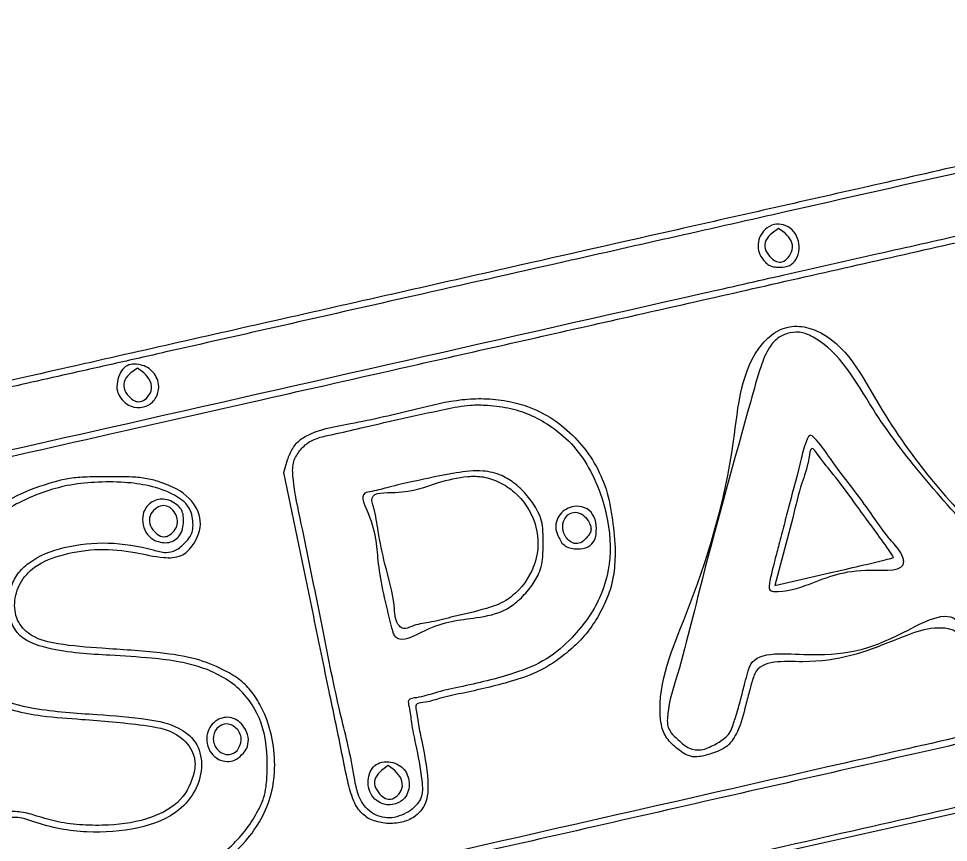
# Model space of a CAD drawing. Extents: x 2 to 748, y 2 to 398.
# Drawn here: x 331.95 to 354.41, y 212.87 to 232.77 of the extents above; entities that cross this region are included whole.
import ezdxf

# ---------------------------------------------------------------- set-up
doc = ezdxf.new("R2010")
doc.units = 0
doc.layers.add('Capa_1', color=7, linetype='CONTINUOUS')

msp = doc.modelspace()

# ---------------------------------------------------------------- linework, layer by layer
at = {"layer": 'Capa_1', "color": 7}
for p, q in [((350.309744, 227.697997), (350.152547, 227.581151)), ((350.466942, 227.581151), (350.309744, 227.697997)), ((350.541759, 226.993107), (350.541759, 226.993104)), ((349.983326, 226.889704), (349.983326, 226.889704)), ((334.818934, 224.325458), (334.661736, 224.208609)), ((334.976131, 224.208584), (334.818934, 224.325458)), ((335.037994, 223.594045), (335.037994, 223.594045)), ((334.733194, 223.377756), (334.733194, 223.377756)), ((338.359552, 221.804228), (338.447154, 222.105566)), ((339.078965, 218.323551), (338.359552, 221.804228)), ((350.65239, 220.711092), (350.223328, 219.070977)), ((335.239558, 220.157165), (335.239558, 220.157165)), ((335.676466, 220.358971), (335.676353, 220.358977)), ((345.696653, 220.255305), (345.696653, 220.255305)), ((345.076865, 220.099152), (345.076865, 220.099152)), ((353.09096, 219.748578), (353.09096, 219.748578)), ((350.223328, 219.070977), (351.647816, 219.400449)), ((350.081116, 219.044516), (350.081116, 219.044516)), ((342.392847, 218.304588), (342.392847, 218.304588)), ((340.94468, 218.115381), (340.94468, 218.115381)), ((348.765227, 215.228702), (348.765227, 215.228716)), ((337.229506, 215.080372), (337.229506, 215.080377)), ((347.994704, 215.035541), (347.994704, 215.035549)), ((336.776653, 214.873254), (336.776653, 214.873254)), ((340.878075, 214.722294), (340.720878, 214.605445)), ((341.035273, 214.60542), (340.878075, 214.722294)), ((340.55256, 213.914012), (340.55256, 213.913998)), ((341.097136, 213.990881), (341.097136, 213.990881)), ((340.419888, 213.434062), (340.419888, 213.434073)), ((341.42141, 213.638828), (341.42141, 213.638828))]:
    msp.add_line(p, q, dxfattribs=at)
for points, knots in [([(291.393993, 213.325246), (291.319958, 213.374065), (291.173034, 213.470948), (291.084428, 213.783006), (291.106846, 214.11133), (291.101702, 214.415528), (291.167112, 214.64847), (291.385542, 214.826698), (292.609002, 215.265297), (297.039169, 216.051388), (302.559171, 217.44339), (308.852145, 218.84345), (313.823737, 219.973189), (319.287736, 221.20704), (324.645065, 222.418906), (329.322814, 223.47636), (333.061024, 224.321252), (336.012049, 224.988067), (338.498581, 225.550157), (341.01151, 226.11853), (344.024157, 226.799866), (347.901627, 227.676495), (352.527742, 228.722091), (357.348652, 229.812332), (361.769634, 230.810023), (365.558048, 231.671246), (368.257157, 232.269772), (369.973149, 232.659348), (370.794278, 232.771473), (371.167401, 232.762443), (371.388311, 232.73862), (371.615915, 232.543323), (371.781474, 232.136893), (371.740706, 231.571922), (371.272791, 231.037761), (369.997351, 230.959194), (368.067746, 230.350698), (364.9635, 229.718347), (360.89543, 228.76885), (356.084388, 227.691724), (350.986473, 226.536297), (346.011752, 225.412718), (341.553225, 224.404753), (337.61361, 223.514263), (333.807498, 222.653895), (329.720432, 221.730065), (325.451621, 220.765252), (321.57643, 219.889189), (318.584939, 219.212707), (316.507248, 218.742331), (314.901952, 218.378413), (313.225184, 217.99915), (311.006229, 217.497327), (308.025103, 216.824571), (304.227279, 215.960981), (300.053552, 215.039176), (296.280801, 214.119501), (293.576588, 213.683715), (292.172168, 213.178677), (291.665165, 213.225435), (291.522374, 213.26163), (291.435042, 213.304905), (291.393993, 213.325246)], [0, 0, 0, 0, 0.257859, 0.511725, 0.918801, 1.249313, 1.424874, 1.619129, 2.061692, 5.313226, 15.071563, 19.155289, 24.650446, 30.367365, 35.959778, 41.128565, 44.754704, 47.457281, 50.204835, 52.402521, 55.186495, 59.471026, 64.328527, 69.414851, 74.299224, 77.924196, 81.072232, 82.58768, 83.21221, 83.54037, 83.718022, 83.855842, 84.413577, 84.96588, 85.475411, 86.3885, 88.599014, 91.628606, 95.840844, 101.151712, 106.41145, 111.524621, 116.45124, 120.124721, 123.641602, 128.157677, 132.695245, 136.771056, 140.076624, 141.896322, 143.161868, 145.014707, 147.053713, 149.986768, 154.183466, 158.735253, 162.820977, 165.795873, 167.016083, 167.162887, 167.317521, 167.454667, 167.454667, 167.454667, 167.454667]), ([(300.693413, 215.328673), (302.138607, 215.655599), (304.689289, 216.232603), (307.766467, 216.928499), (309.682136, 217.361343), (310.961297, 217.649753), (312.266453, 217.944951), (313.840598, 218.301148), (315.414738, 218.657398), (316.719905, 218.952624), (319.224056, 219.517735), (324.968147, 220.815742), (335.209598, 223.131019), (344.354782, 225.199339), (350.547586, 226.599404), (352.653037, 227.075165), (355.380149, 227.691004), (358.507341, 228.397714), (361.708508, 229.121686), (363.924807, 229.625186), (365.439973, 229.968655), (366.707505, 230.253599), (368.165195, 230.585464), (369.53967, 230.88243), (370.533935, 231.162957), (371.132052, 231.258972), (371.362846, 231.408517), (371.468649, 231.535662), (371.542794, 231.700155), (371.618597, 231.861779), (371.620545, 232.050433), (371.539866, 232.248665), (371.419409, 232.473915), (371.216073, 232.651133), (370.953874, 232.732577), (370.574275, 232.615732), (369.993395, 232.517371), (368.850498, 232.248182), (366.719326, 231.774117), (363.385203, 231.015482), (359.164164, 230.062265), (354.77845, 229.069775), (350.986751, 228.212579), (347.830247, 227.499541), (344.816732, 226.819421), (340.729737, 225.894885), (337.122026, 225.077982), (334.305376, 224.441095), (333.11453, 224.172312), (331.917135, 223.902961), (330.579145, 223.601791), (328.740515, 223.18471), (326.830649, 222.749551), (324.708775, 222.269223), (322.565199, 221.785296), (320.481843, 221.316207), (318.494008, 220.867594), (316.588645, 220.436792), (314.356234, 219.931638), (312.127245, 219.427174), (310.231401, 218.998318), (307.868487, 218.464593), (304.608796, 217.728215), (300.807326, 216.868916), (298.003211, 216.233226), (296.457802, 215.883847), (295.573157, 215.682298), (294.159183, 215.377799), (292.842412, 214.993833), (291.598984, 214.850425), (291.260189, 214.486106), (291.151751, 214.236962), (291.147963, 213.985633), (291.233365, 213.727595), (291.419519, 213.483838), (291.740918, 213.355305), (292.404782, 213.414089), (293.951538, 213.851589), (296.835667, 214.435075), (299.278738, 215.001011), (300.693215, 215.328673)], [0, 0, 0, 0, 4.445131, 7.845396, 9.464652, 10.337013, 11.77921, 13.479022, 15.178841, 16.621056, 17.493443, 22.880209, 34.287824, 48.993132, 51.008684, 53.335107, 55.468736, 59.396031, 62.953251, 65.314816, 66.214258, 67.61422, 69.211625, 70.702289, 71.822537, 72.330317, 72.482634, 72.636975, 72.818637, 73.023819, 73.164726, 73.369923, 73.658118, 73.925033, 74.159235, 74.445183, 75.085286, 75.941145, 77.95803, 81.641908, 86.195236, 90.941533, 95.131306, 97.85749, 100.649631, 104.39924, 110.428273, 111.746756, 113.062512, 114.090681, 115.428704, 117.176911, 119.746706, 121.305144, 123.703593, 126.339272, 127.711681, 129.817078, 132.199646, 134.578235, 136.67316, 138.030882, 141.845555, 146.69874, 149.722621, 150.472161, 151.451044, 152.447346, 154.794772, 155.668375, 155.993962, 156.236726, 156.46893, 156.730153, 157.041558, 157.356814, 157.720199, 159.013883, 162.181941, 166.538514, 166.538514, 166.538514, 166.538514]), ([(349.983326, 226.889704), (349.935963, 226.947535), (349.846704, 227.056522), (349.802871, 227.270866), (349.851019, 227.564987), (350.17396, 227.881644), (350.710093, 227.714377), (350.844805, 227.275344), (350.760409, 226.955533), (350.580113, 226.775608), (350.369266, 226.756618), (350.19851, 226.765689), (350.070842, 226.806591), (350.012322, 226.862166), (349.983326, 226.889704)], [0, 0, 0, 0, 0.221254, 0.416971, 0.633837, 1.103336, 1.556302, 2.050257, 2.315086, 2.52296, 2.767662, 2.918827, 3.039632, 3.15828, 3.15828, 3.15828, 3.15828]), ([(350.152547, 227.581151), (350.093963, 227.528383), (349.98551, 227.430698), (349.964704, 227.192434), (350.092779, 227.021899), (350.232192, 226.890929), (350.418705, 226.874217), (350.497592, 226.950434), (350.541759, 226.993107)], [0, 0, 0, 0, 0.229479, 0.424822, 0.648983, 0.845858, 0.983878, 1.159464, 1.159464, 1.159464, 1.159464]), ([(350.541759, 226.993104), (350.583596, 227.05403), (350.667109, 227.17565), (350.63156, 227.417895), (350.52342, 227.52514), (350.466942, 227.581151)], [0, 0, 0, 0, 0.215555, 0.43029, 0.665044, 0.665044, 0.665044, 0.665044]), ([(347.994704, 215.035549), (347.88928, 215.111637), (347.689044, 215.256154), (347.489983, 215.571117), (347.349152, 216.643094), (348.371694, 218.955233), (349.240268, 221.81609), (349.405976, 224.462147), (350.268362, 225.256403), (350.750828, 225.375971), (351.865444, 225.081307), (353.025047, 222.692995), (354.93264, 220.488542), (356.813328, 218.786025), (357.087314, 217.661102), (356.931164, 217.213581), (356.668045, 216.93767), (356.427983, 216.789087), (356.242989, 216.732858), (356.010829, 216.725108), (355.700157, 216.746828), (355.342536, 217.061665), (355.04067, 217.448769), (354.748944, 217.78), (354.572975, 217.992607), (354.001627, 218.12724), (352.759116, 217.588208), (351.436513, 217.118975), (349.840652, 217.297543), (349.675234, 216.772281), (349.60522, 216.523472), (349.492315, 216.0923), (349.376588, 215.615679), (349.09918, 215.159781), (348.722081, 215.019284), (348.425907, 214.935234), (348.177471, 214.930092), (348.055983, 215.000185), (347.994704, 215.035541)], [0, 0, 0, 0, 0.387838, 0.736639, 1.080154, 3.579502, 7.953231, 10.411164, 10.883458, 11.365996, 11.834021, 14.224407, 18.514991, 21.007701, 21.439767, 21.887498, 22.361354, 22.557908, 22.729482, 22.93336, 23.255977, 23.628683, 24.304793, 24.737023, 24.972493, 25.094189, 26.456834, 28.697861, 29.898594, 30.024261, 30.305756, 30.682488, 31.356045, 31.785272, 32.207885, 32.513771, 32.718625, 32.927119, 32.927119, 32.927119, 32.927119]), ([(348.765227, 215.228716), (348.812954, 215.255755), (348.907321, 215.309217), (349.025509, 215.400753), (349.14212, 215.510045), (349.212152, 215.715527), (349.309619, 215.998336), (349.404047, 216.350905), (349.487969, 216.687794), (349.55386, 216.928473), (349.696045, 217.504677), (351.557447, 217.30224), (352.788845, 217.57021), (354.408822, 218.54624), (354.762329, 218.063894), (354.922995, 217.870362), (355.131353, 217.603653), (355.352745, 217.332683), (355.546116, 217.119708), (355.742605, 216.910644), (356.075672, 216.839599), (356.463979, 216.991637), (356.742284, 217.269197), (356.894845, 217.591485), (356.876065, 217.91298), (356.343258, 218.830714), (354.808411, 220.576531), (352.838128, 222.704363), (351.759164, 224.798891), (350.886746, 225.199399), (350.590288, 225.19498), (350.2968, 225.077732), (350.0389, 224.790269), (349.836566, 224.248943), (349.323477, 222.385095), (348.60116, 219.85818), (347.996297, 217.291621), (347.617129, 216.115661), (347.621646, 215.676226), (347.719634, 215.495487), (347.904995, 215.326741), (348.122045, 215.123178), (348.465677, 215.079461), (348.657102, 215.174832), (348.765227, 215.228702)], [0, 0, 0, 0, 0.164225, 0.32471, 0.449178, 0.635632, 0.960204, 1.354111, 1.727976, 1.999424, 2.109723, 3.467843, 5.945199, 7.287852, 7.414456, 7.688516, 8.050653, 8.426656, 8.737527, 8.916996, 9.27696, 9.671094, 10.125833, 10.426317, 10.714095, 11.049867, 13.571359, 17.654964, 19.898041, 20.179984, 20.478879, 20.759953, 21.105558, 21.599774, 22.478397, 26.915883, 29.466438, 30.406446, 30.596522, 30.757489, 31.004832, 31.349988, 31.62407, 31.979828, 31.979828, 31.979828, 31.979828]), ([(334.733194, 223.377756), (334.675913, 223.400253), (334.554004, 223.448133), (334.418528, 223.59176), (334.313104, 223.775574), (334.328829, 224.000774), (334.391797, 224.206724), (334.560157, 224.425996), (334.906232, 224.437256), (335.230802, 224.249647), (335.371073, 223.903483), (335.28149, 223.581701), (335.03949, 223.36598), (334.837504, 223.373745), (334.733194, 223.377756)], [0, 0, 0, 0, 0.182561, 0.388538, 0.579675, 0.799769, 1.038476, 1.226326, 1.587009, 1.946852, 2.305494, 2.61464, 2.897977, 3.200558, 3.200558, 3.200558, 3.200558]), ([(334.661736, 224.208609), (334.60317, 224.155858), (334.49475, 224.058202), (334.473678, 223.819741), (334.600441, 223.653016), (334.731447, 223.523857), (334.905196, 223.498711), (334.989728, 223.559395), (335.037994, 223.594045)], [0, 0, 0, 0, 0.229484, 0.424827, 0.648985, 0.834913, 0.963813, 1.13537, 1.13537, 1.13537, 1.13537]), ([(335.037994, 223.594045), (335.085502, 223.651003), (335.184482, 223.76967), (335.148225, 224.028741), (335.035078, 224.146983), (334.976131, 224.208584)], [0, 0, 0, 0, 0.21467, 0.447253, 0.700205, 0.700205, 0.700205, 0.700205]), ([(338.447154, 222.105566), (338.482502, 222.202384), (338.550838, 222.389555), (338.757822, 222.61633), (339.224645, 222.858169), (340.193174, 223.009347), (341.39676, 223.299193), (342.465154, 223.56353), (343.204679, 223.59932), (343.735677, 223.542541), (344.525247, 223.341161), (345.458441, 222.717679), (346.238455, 221.472531), (346.321414, 220.501758), (346.364927, 219.992573)], [0, 0, 0, 0, 0.306933, 0.593369, 0.895687, 1.866282, 3.500611, 4.627148, 5.152355, 5.713321, 6.223097, 7.587194, 8.960113, 10.474601, 10.474601, 10.474601, 10.474601]), ([(341.42141, 213.638828), (341.515843, 213.722895), (341.728975, 213.912629), (341.688387, 214.531283), (341.566803, 215.115714), (341.437139, 215.725107), (341.407167, 216.049088), (341.333888, 216.344852), (341.67827, 216.36586), (342.030978, 216.500758), (342.853905, 216.669643), (343.76315, 216.87894), (344.720016, 217.25417), (345.429449, 217.884307), (346.056997, 218.729838), (346.315304, 219.909445), (346.144591, 220.969418), (345.8025, 221.825992), (345.385734, 222.451783), (344.881161, 222.889019), (344.361785, 223.187416), (343.834315, 223.367211), (343.330822, 223.432954), (342.799207, 223.442265), (342.074528, 223.296642), (341.199836, 223.100883), (340.290128, 222.899493), (339.655508, 222.742805), (339.212675, 222.657917), (338.919352, 222.527689), (338.710079, 222.309479), (338.553912, 222.018832), (338.597071, 221.407282), (338.885883, 220.074773), (339.26651, 218.175139), (339.662771, 216.160856), (340.016545, 214.826487), (340.126724, 213.94409), (340.490956, 213.521161), (340.990274, 213.408114), (341.274484, 213.560204), (341.42141, 213.638828)], [0, 0, 0, 0, 0.361986, 0.816984, 1.707814, 2.235943, 2.621868, 2.783478, 2.976067, 3.427556, 4.040577, 5.418766, 6.270062, 7.075267, 8.235238, 9.371001, 10.592462, 11.400508, 12.12667, 12.82454, 13.382921, 13.915242, 14.484594, 14.900007, 15.504308, 16.691581, 17.593978, 18.298356, 18.652255, 18.946304, 19.242381, 19.546175, 19.903362, 21.032706, 23.670135, 25.699467, 27.180787, 27.837978, 28.306799, 28.761356, 29.247837, 29.247837, 29.247837, 29.247837]), ([(350.081116, 219.044516), (350.08695, 219.087984), (350.103269, 219.20957), (350.153846, 219.423391), (350.227164, 219.719491), (350.327555, 220.096956), (350.443034, 220.540903), (350.617624, 221.226803), (350.828595, 221.951747), (350.927446, 222.460461), (351.067542, 222.742586), (351.310333, 222.513277), (351.647016, 221.987911), (352.343689, 221.134568), (352.88783, 220.292511), (353.281412, 219.879133), (353.406888, 219.393727), (352.063568, 219.532197), (351.300163, 219.181746), (350.470296, 218.899916), (350.129048, 218.93554), (350.085556, 218.983173), (350.082684, 219.022853), (350.081116, 219.044516)], [0, 0, 0, 0, 0.131521, 0.367875, 0.65833, 1.046845, 1.540117, 2.031358, 3.188029, 3.68021, 3.801731, 3.917363, 4.466087, 5.922859, 7.044999, 7.510913, 7.616825, 8.445912, 9.960259, 10.844711, 10.904656, 10.957689, 11.021453, 11.021453, 11.021453, 11.021453]), ([(353.09096, 219.748578), (353.04977, 219.812557), (352.901464, 220.042919), (352.572937, 220.488569), (352.137287, 221.084316), (351.670715, 221.731064), (351.371933, 222.061186), (351.087294, 222.49384), (351.021315, 221.938549), (350.844159, 221.508055), (350.722728, 221.003407), (350.65239, 220.711092)], [0, 0, 0, 0, 0.22834, 0.822162, 1.653205, 2.482756, 3.072814, 3.296582, 3.550857, 4.175425, 5.035258, 5.035258, 5.035258, 5.035258]), ([(340.94468, 218.115381), (340.818085, 218.625845), (340.589433, 219.547833), (340.602156, 220.460716), (340.160012, 221.300397), (340.583617, 221.358186), (340.943243, 221.46613), (341.636465, 221.616775), (342.38103, 221.784282), (343.110552, 221.874959), (343.608012, 221.759183), (343.962059, 221.530558), (344.250888, 221.250019), (344.447657, 220.95577), (344.577843, 220.688498), (344.622657, 220.414149), (344.621487, 220.106702), (344.619739, 219.796954), (344.583845, 219.532393), (344.486783, 219.270342), (344.300386, 218.991471), (344.043443, 218.713284), (343.637469, 218.403397), (342.820592, 218.252427), (342.010195, 218.197023), (341.208137, 217.661536), (341.002567, 217.894276), (340.976304, 217.99099), (340.956222, 218.06998), (340.94468, 218.115381)], [0, 0, 0, 0, 1.51602, 2.738195, 3.24728, 3.420257, 3.850325, 4.444455, 5.508804, 6.162769, 6.624083, 7.006497, 7.413499, 7.824038, 8.063465, 8.298533, 8.649503, 8.985642, 9.227518, 9.445944, 9.817936, 10.224949, 10.579788, 11.333016, 12.594282, 13.346396, 13.3952, 13.499683, 13.640913, 13.640913, 13.640913, 13.640913]), ([(332.307156, 211.502257), (332.084257, 211.565256), (331.701677, 211.673388), (331.226548, 211.982186), (331.032062, 212.386611), (330.980913, 212.762894), (331.072646, 213.106959), (331.273728, 213.344191), (331.451311, 213.525543), (331.635277, 213.616286), (331.819293, 213.616647), (332.013309, 213.601368), (332.203238, 213.565517), (332.497564, 213.470281), (332.921067, 213.343837), (333.505104, 213.278363), (334.267045, 213.274214), (335.097197, 213.396564), (335.89856, 213.827897), (336.163782, 214.384503), (336.218404, 214.743123), (336.201035, 214.920377), (336.100765, 215.192986), (335.71415, 215.586184), (334.737439, 215.740802), (333.652612, 215.830942), (332.603799, 215.899387), (331.868464, 216.027405), (331.249782, 216.271726), (330.67852, 216.630788), (330.23817, 217.234453), (329.93173, 218.192682), (329.996634, 219.564197), (331.110354, 220.916023), (332.297876, 221.449235), (333.149137, 221.66307), (333.591242, 221.699562), (334.108223, 221.700308), (334.617361, 221.703441), (335.051029, 221.666707), (335.530858, 221.525934), (336.076725, 221.280699), (336.433355, 220.628844), (336.229524, 220.083856), (335.873489, 219.743257), (335.34938, 219.733954), (334.717066, 219.900743), (333.893336, 219.980504), (333.068174, 219.852653), (332.373741, 219.605574), (331.961484, 219.153832), (331.815898, 218.662624), (331.905123, 218.16783), (332.309007, 217.78093), (333.0372, 217.624605), (334.074584, 217.545057), (335.196858, 217.479233), (336.189121, 217.338601), (336.819745, 217.086026), (337.264498, 216.832679), (337.57374, 216.546297), (337.842471, 216.11696), (338.064143, 215.541436), (338.160599, 214.829627), (338.089843, 213.916967), (337.528088, 212.852427), (336.327499, 211.956312), (335.067966, 211.498602), (333.936879, 211.380731), (333.101268, 211.370227), (332.554874, 211.461071), (332.307156, 211.502257)], [0, 0, 0, 0, 0.694677, 1.192332, 1.64076, 1.992774, 2.315622, 2.673668, 2.912314, 3.073797, 3.2729, 3.453228, 3.659843, 3.850022, 4.381191, 4.982302, 5.605037, 6.665014, 7.479843, 8.216008, 8.408857, 8.564791, 8.744323, 9.273056, 10.115778, 11.610467, 12.580567, 13.261506, 13.838826, 14.568845, 15.252825, 16.030055, 17.562948, 19.134973, 21.013153, 21.374089, 21.764826, 22.339364, 22.925159, 23.293455, 23.637675, 24.426417, 25.025381, 25.663778, 26.016897, 26.439218, 27.14275, 28.005482, 28.886038, 29.642651, 30.159911, 30.657269, 31.132908, 31.58929, 32.242316, 33.312521, 34.728397, 35.612506, 36.3021, 36.752534, 37.142028, 37.551937, 38.261544, 38.975526, 39.690567, 40.979771, 42.433918, 44.095356, 44.932361, 45.839238, 46.591393, 46.591393, 46.591393, 46.591393]), ([(334.868266, 211.670836), (335.296292, 211.79993), (336.102717, 212.043149), (337.115898, 212.720852), (337.638403, 213.417169), (337.875638, 213.922827), (337.942759, 214.255186), (337.967271, 214.862032), (337.916208, 215.72181), (337.31759, 216.655507), (336.533832, 217.062623), (335.797005, 217.247675), (335.060164, 217.332283), (333.985516, 217.39918), (332.901826, 217.452965), (331.836041, 217.809682), (331.67782, 218.519239), (331.739951, 219.007648), (331.909346, 219.363661), (332.324049, 219.754654), (333.087211, 220.041874), (334.125174, 220.146128), (334.947841, 220.013345), (335.48303, 219.847545), (335.772191, 219.912019), (335.946759, 220.085287), (336.094745, 220.237398), (336.161866, 220.406979), (336.16972, 220.652856), (336.09329, 221.010586), (335.659952, 221.311813), (335.124917, 221.494316), (334.46651, 221.580144), (333.803151, 221.578792), (332.953917, 221.485343), (332.022302, 221.14981), (331.099975, 220.572206), (330.382567, 219.799861), (330.091841, 218.805053), (330.168523, 217.788064), (330.606849, 216.917499), (331.36946, 216.322918), (332.485708, 216.04202), (333.74484, 215.966884), (334.921028, 215.883294), (335.757212, 215.712249), (336.276273, 215.314553), (336.417858, 214.724718), (336.259845, 214.121661), (335.752787, 213.50186), (334.786496, 213.157407), (333.579588, 213.067426), (332.59699, 213.247224), (331.979561, 213.489694), (331.629728, 213.457903), (331.431544, 213.268328), (331.253851, 213.119571), (331.181296, 212.923201), (331.190351, 212.715828), (331.191915, 212.508017), (331.227681, 212.334347), (331.338695, 212.128813), (331.640753, 211.926901), (332.082416, 211.723226), (332.661077, 211.554433), (333.354474, 211.513208), (334.110198, 211.533216), (334.622083, 211.626136), (334.868266, 211.670825)], [0, 0, 0, 0, 1.336356, 2.517768, 3.58593, 3.903562, 4.185232, 4.595271, 5.728409, 6.704488, 7.772155, 8.287465, 8.982922, 9.994465, 11.498842, 12.335982, 13.04468, 13.446051, 13.817213, 14.198403, 15.128006, 16.196266, 17.300789, 17.614474, 17.853253, 18.144792, 18.336194, 18.485853, 18.677971, 19.071964, 19.517272, 20.17246, 20.772342, 21.495948, 22.160182, 23.326657, 24.427785, 25.408388, 26.413014, 27.440599, 28.406361, 29.245698, 30.256719, 31.80242, 33.031714, 33.800025, 34.330838, 34.890787, 35.505664, 36.146455, 37.212919, 38.461811, 39.763976, 40.169308, 40.43777, 40.75978, 40.966177, 41.123475, 41.365856, 41.583484, 41.747456, 41.89223, 42.272628, 42.798869, 43.361142, 44.064889, 44.873886, 45.623453, 45.623453, 45.623453, 45.623453]), ([(342.392847, 218.304588), (342.680368, 218.370462), (343.131621, 218.473849), (343.707541, 218.668678), (344.166748, 219.062848), (344.537604, 219.710477), (344.491141, 220.627672), (344.066565, 221.258706), (343.580686, 221.576524), (343.191995, 221.714926), (342.685918, 221.717139), (341.952528, 221.536499), (341.347236, 221.275409), (340.408633, 221.342394), (340.573665, 220.825011), (340.641003, 220.326177), (340.808885, 219.483681), (341.037982, 218.769854), (341.044037, 218.158392), (341.273032, 218.003338), (341.519043, 218.131249), (341.898178, 218.177553), (342.214345, 218.258747), (342.392847, 218.304588)], [0, 0, 0, 0, 0.887572, 1.393008, 1.796692, 2.680109, 3.525729, 4.417754, 4.842005, 5.256405, 5.633031, 6.350886, 7.428002, 8.00118, 8.227632, 8.811676, 9.626995, 10.724868, 11.163364, 11.275735, 11.48172, 11.904812, 12.453406, 12.453406, 12.453406, 12.453406]), ([(335.239558, 220.157165), (335.175261, 220.202626), (335.040077, 220.298207), (334.945039, 220.537774), (334.93411, 220.824806), (335.113698, 221.103368), (335.465825, 221.199087), (335.726471, 221.073043), (335.878658, 220.926031), (335.932956, 220.782214), (335.93954, 220.563815), (335.888033, 220.274683), (335.575058, 220.061333), (335.356759, 220.123688), (335.239558, 220.157165)], [0, 0, 0, 0, 0.232001, 0.48778, 0.738429, 1.074641, 1.39193, 1.743735, 1.88976, 2.01797, 2.191875, 2.545341, 2.847049, 3.196815, 3.196815, 3.196815, 3.196815]), ([(335.676353, 220.358977), (335.713577, 220.406831), (335.786636, 220.500753), (335.793554, 220.690832), (335.716861, 220.857823), (335.588082, 220.990699), (335.401554, 221.017619), (335.234773, 220.926622), (335.106966, 220.769808), (335.101872, 220.549815), (335.214712, 220.37893), (335.358776, 220.254037), (335.54569, 220.243258), (335.630267, 220.318094), (335.676466, 220.358971)], [0, 0, 0, 0, 0.178052, 0.349462, 0.536926, 0.720679, 0.878948, 1.062953, 1.267245, 1.45829, 1.676759, 1.863274, 2.011445, 2.189804, 2.189804, 2.189804, 2.189804]), ([(345.076865, 220.099152), (345.004525, 220.219541), (344.863252, 220.454649), (345.028944, 220.871119), (345.37936, 221.02192), (345.691304, 220.94997), (345.881902, 220.732718), (345.918792, 220.452735), (345.89579, 220.179122), (345.708811, 219.974449), (345.486029, 219.953812), (345.306481, 219.964278), (345.17476, 220.01099), (345.110007, 220.069305), (345.076865, 220.099152)], [0, 0, 0, 0, 0.401814, 0.784703, 1.176375, 1.444728, 1.69421, 1.989608, 2.271136, 2.490654, 2.756772, 2.906132, 3.032736, 3.165477, 3.165477, 3.165477, 3.165477]), ([(345.696653, 220.255305), (345.72361, 220.290058), (345.77003, 220.349903), (345.78701, 220.469862), (345.732753, 220.606508), (345.635108, 220.75707), (345.456017, 220.854985), (345.23796, 220.828301), (345.087473, 220.62546), (345.091944, 220.354778), (345.22283, 220.150736), (345.408484, 220.066469), (345.579955, 220.117676), (345.654868, 220.206025), (345.696653, 220.255305)], [0, 0, 0, 0, 0.129887, 0.223667, 0.347625, 0.561593, 0.75253, 0.927435, 1.173381, 1.429779, 1.700348, 1.855184, 2.006666, 2.19774, 2.19774, 2.19774, 2.19774]), ([(346.364927, 219.992573), (346.361616, 219.804916), (346.355525, 219.459625), (346.252416, 218.961271), (346.059895, 218.513533), (345.81219, 218.091535), (345.504609, 217.711219), (345.087836, 217.35196), (344.554401, 216.987347), (343.697998, 216.699028), (342.884152, 216.511587), (342.142775, 216.366122), (341.827591, 216.2444), (341.521602, 216.232326), (341.574861, 215.992812), (341.600696, 215.735765), (341.723025, 215.156286), (341.850831, 214.516859), (341.841618, 213.791783), (341.491474, 213.432766), (341.111637, 213.324068), (340.755799, 213.315029), (340.528696, 213.395505), (340.419888, 213.434062)], [0, 0, 0, 0, 0.562197, 1.034448, 1.515577, 2.01775, 2.499116, 2.974712, 3.665099, 4.422617, 5.658012, 6.21014, 6.615982, 6.788028, 6.91616, 7.220198, 7.635631, 8.64469, 9.228181, 9.697711, 10.025304, 10.39928, 10.743265, 10.743265, 10.743265, 10.743265]), ([(293.873146, 200.157338), (293.767461, 200.312248), (293.55946, 200.617132), (293.643948, 201.189579), (293.948139, 201.557448), (294.360967, 201.676079), (294.785465, 201.795951), (303.308846, 203.782773), (318.684993, 207.212687), (337.545154, 211.52109), (349.245448, 214.178349), (354.958865, 215.478375), (357.797897, 216.123817), (360.424062, 216.720629), (363.041635, 217.314663), (365.856459, 217.956833), (368.728355, 218.600832), (371.219883, 219.19356), (372.991074, 219.509384), (373.945929, 219.802261), (374.331128, 219.782269), (374.482974, 219.729152), (374.677724, 219.585172), (374.891131, 219.325071), (374.97137, 218.896361), (374.876042, 218.560719), (374.756135, 218.329155), (374.632311, 218.20516), (373.795987, 217.798556), (370.854631, 217.457111), (365.396163, 215.926145), (345.245659, 211.618895), (322.007702, 205.867294), (300.938522, 201.556934), (295.009708, 200.000544), (294.226339, 200.007421), (293.996386, 200.039789), (293.912551, 200.119753), (293.873146, 200.157338)], [0, 0, 0, 0, 0.544419, 1.071488, 1.61271, 1.867013, 2.34413, 2.94179, 28.090974, 49.646959, 60.966545, 64.087296, 67.225232, 69.701009, 72.166604, 75.277884, 78.361256, 81.000592, 82.947812, 83.781658, 83.950072, 84.09524, 84.256604, 84.672282, 85.070901, 85.512961, 85.693322, 85.84904, 86.028327, 88.46217, 94.590136, 103.085642, 150.220979, 166.172439, 168.029531, 168.360492, 168.540453, 168.70006, 168.70006, 168.70006, 168.70006]), ([(298.571243, 200.984317), (299.33524, 201.158036), (300.808607, 201.493054), (302.783099, 201.942228), (304.337651, 202.296344), (305.480635, 202.556582), (306.309414, 202.744952), (307.97646, 203.120542), (312.250309, 204.094591), (320.339166, 205.930957), (331.258043, 208.414609), (342.207991, 210.904148), (350.382097, 212.762353), (355.050531, 213.823421), (357.836787, 214.455283), (360.770998, 215.122405), (364.572612, 215.987131), (368.376802, 216.850856), (371.318549, 217.522585), (373.041226, 217.908608), (373.833017, 218.092901), (374.176079, 218.191407), (374.552222, 218.301545), (374.819844, 218.730091), (374.753545, 219.322219), (374.136075, 219.814568), (372.720061, 219.157056), (370.197092, 218.884487), (366.617604, 217.936304), (362.919888, 217.126942), (360.006618, 216.47544), (358.337124, 216.069567), (357.426059, 215.896665), (357.186457, 215.777383), (356.847823, 215.759287), (356.908883, 215.688152), (356.958711, 215.668519), (357.060126, 215.642274), (357.194341, 215.547702), (357.299851, 215.370598), (357.360001, 215.163774), (357.301816, 214.960652), (357.217074, 214.794819), (357.077426, 214.65194), (356.877791, 214.634374), (356.674237, 214.665594), (356.51223, 214.76315), (356.395846, 214.875794), (356.340872, 215.017476), (356.33838, 215.171169), (356.346203, 215.324527), (356.381258, 215.459528), (356.431054, 215.527692), (356.454625, 215.559957)], [0, 0, 0, 0, 2.350496, 4.532928, 6.074815, 7.133619, 8.049637, 8.624561, 12.260116, 21.199949, 33.508633, 45.853469, 54.888116, 58.656599, 60.215968, 63.45912, 67.683934, 71.911853, 75.16314, 76.733899, 77.211716, 77.598032, 77.810209, 78.37027, 78.926143, 79.472597, 80.449961, 83.117337, 87.342795, 91.388687, 94.561619, 96.174693, 96.729131, 97.126912, 97.282645, 97.313292, 97.370603, 97.445693, 97.625351, 97.84417, 98.056511, 98.248829, 98.458714, 98.617441, 98.820816, 99.026467, 99.231255, 99.376788, 99.504221, 99.674993, 99.833548, 99.965933, 100.084922, 100.084922, 100.084922, 100.084922]), ([(351.647816, 219.400449), (351.887798, 219.456746), (352.300852, 219.553644), (352.783042, 219.665355), (353.022815, 219.73016), (353.09096, 219.748578)], [0, 0, 0, 0, 0.73952, 1.272856, 1.484617, 1.484617, 1.484617, 1.484617]), ([(340.419888, 213.434073), (340.337731, 213.493539), (340.156545, 213.624683), (339.989423, 213.979765), (339.866364, 214.479877), (339.699351, 215.341), (339.42404, 216.645038), (339.203259, 217.718961), (339.078965, 218.323551)], [0, 0, 0, 0, 0.300141, 0.661924, 1.140027, 1.85193, 3.289186, 5.14064, 5.14064, 5.14064, 5.14064]), ([(336.776653, 214.873254), (336.715005, 214.918139), (336.582796, 215.014399), (336.494294, 215.25347), (336.488105, 215.558549), (336.705819, 215.855586), (337.113912, 215.930966), (337.395872, 215.697014), (337.511044, 215.42651), (337.495987, 215.169011), (337.352821, 214.983216), (337.184512, 214.846045), (336.974187, 214.804679), (336.845951, 214.849197), (336.776653, 214.873254)], [0, 0, 0, 0, 0.224625, 0.481726, 0.729072, 1.120201, 1.47201, 1.848183, 2.115212, 2.337559, 2.583922, 2.794607, 2.979047, 3.195913, 3.195913, 3.195913, 3.195913]), ([(337.229506, 215.080377), (337.276667, 215.164042), (337.372991, 215.334925), (337.254838, 215.624534), (336.986597, 215.776742), (336.708612, 215.639015), (336.616753, 215.355813), (336.721525, 215.109529), (336.903213, 214.992705), (337.086511, 214.980483), (337.180857, 215.046388), (337.229506, 215.080372)], [0, 0, 0, 0, 0.275236, 0.562165, 0.836698, 1.103358, 1.370982, 1.65631, 1.835333, 1.998247, 2.171692, 2.171692, 2.171692, 2.171692]), ([(356.397475, 215.646851), (356.266862, 215.616635), (355.848938, 215.519953), (355.048509, 215.337968), (353.210769, 214.920102), (349.312515, 214.034438), (342.777097, 212.548339), (334.434597, 210.651532), (326.208507, 208.781008), (319.996928, 207.368914), (315.56851, 206.362214), (312.225002, 205.604179), (309.214408, 204.920415), (306.57738, 204.319022), (303.635846, 203.649399), (299.943594, 202.806589), (296.729764, 202.088691), (294.802197, 201.637725), (294.210453, 201.487863), (293.88544, 201.282207), (293.782949, 200.96107), (293.793182, 200.627458), (293.908058, 200.338118), (294.091801, 200.185151), (294.25408, 200.092912), (294.578655, 200.038528), (295.325864, 200.313715), (296.712015, 200.536035), (297.889248, 200.81988), (298.571243, 200.984317)], [0, 0, 0, 0, 0.402188, 1.286883, 2.462565, 6.056137, 13.279671, 22.569323, 31.722392, 38.587905, 41.679517, 45.346598, 48.872986, 50.941325, 53.460776, 57.923474, 62.302163, 63.342284, 63.859355, 64.135972, 64.446377, 64.812483, 65.132806, 65.339404, 65.518315, 65.687348, 66.307065, 67.831699, 69.931273, 69.931273, 69.931273, 69.931273]), ([(340.55256, 213.913998), (340.507787, 213.973297), (340.420226, 214.089265), (340.377822, 214.310265), (340.415502, 214.516832), (340.504037, 214.701728), (340.685082, 214.805083), (340.946115, 214.836006), (341.274976, 214.694182), (341.426989, 214.313158), (341.336119, 213.941433), (341.057552, 213.774508), (340.775771, 213.759612), (340.625829, 213.863331), (340.55256, 213.914012)], [0, 0, 0, 0, 0.220576, 0.431373, 0.650924, 0.845901, 1.022402, 1.249485, 1.619634, 1.998728, 2.390991, 2.650196, 2.923444, 3.184553, 3.184553, 3.184553, 3.184553]), ([(340.720878, 214.605445), (340.662311, 214.552693), (340.553892, 214.455038), (340.53282, 214.216577), (340.659583, 214.049852), (340.790588, 213.920693), (340.964338, 213.895545), (341.04887, 213.95623), (341.097136, 213.990881)], [0, 0, 0, 0, 0.229484, 0.424827, 0.648985, 0.834914, 0.963814, 1.135371, 1.135371, 1.135371, 1.135371]), ([(341.097136, 213.990881), (341.144644, 214.047838), (341.243624, 214.166506), (341.207366, 214.425577), (341.09422, 214.543819), (341.035273, 214.60542)], [0, 0, 0, 0, 0.21467, 0.447253, 0.700205, 0.700205, 0.700205, 0.700205])]:
    msp.add_open_spline(points, degree=3, knots=knots, dxfattribs=at)

doc.saveas('drawing.dxf')
